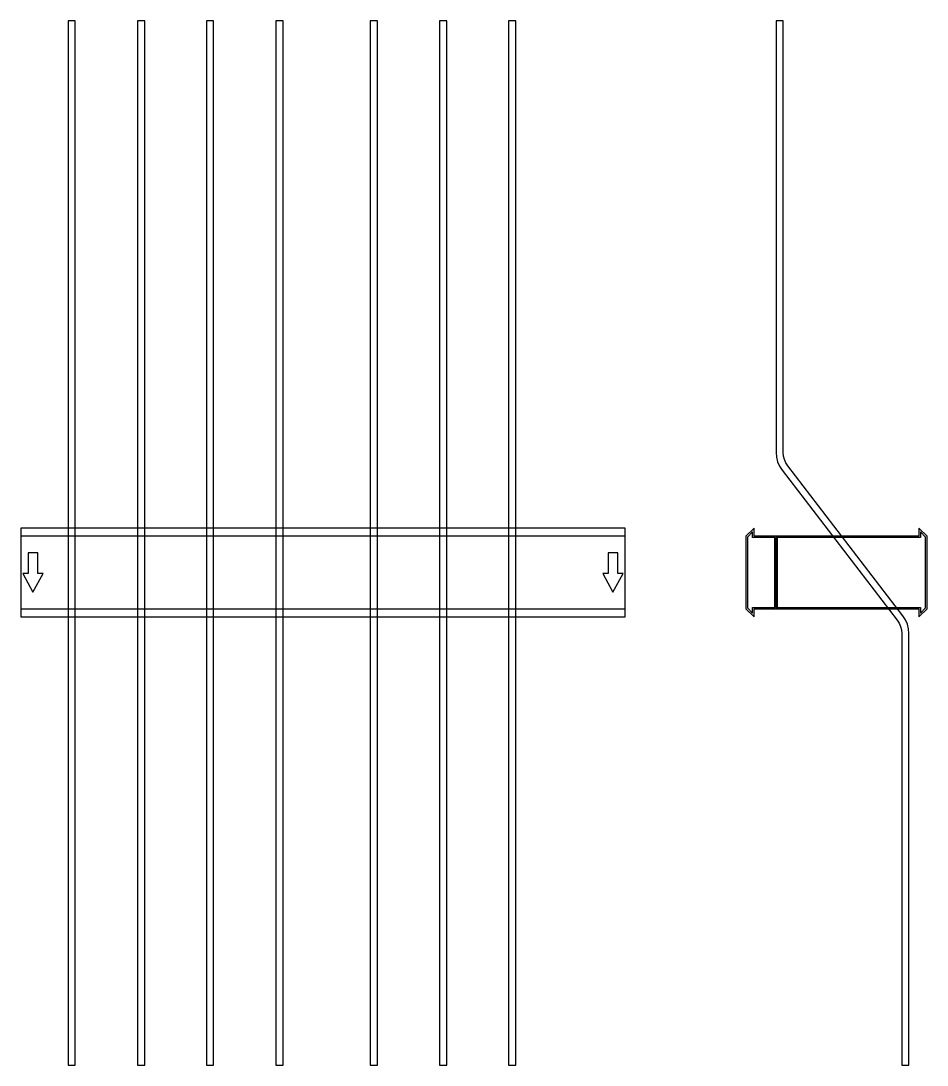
# Model space of a CAD drawing. Extents: x 0 to 1500, y -815 to 913.
import ezdxf

# ---------------------------------------------------------------- set-up
doc = ezdxf.new("R2010")
doc.units = 0
doc.layers.add('Halfen', color=7, linetype='CONTINUOUS')

msp = doc.modelspace()

# ---------------------------------------------------------------- linework, layer by layer
at = {"layer": 'Halfen', "color": 7}
for points in [[(90, -815.455), (90, 913.129), (78, 913.129), (78, -815.455)], [(205, -815.455), (205, 913.129), (193, 913.129), (193, -815.455)], [(319, -815.455), (319, 913.129), (307, 913.129), (307, -815.455)], [(434, -815.455), (434, 913.129), (422, 913.129), (422, -815.455)], [(590, -815.455), (590, 913.129), (578, 913.129), (578, -815.455)], [(705, -815.455), (705, 913.129), (693, 913.129), (693, -815.455)], [(819, -815.455), (819, 913.129), (807, 913.129), (807, -815.455)], [(1470, -815.455), (1470, -100.956), (1469.359, -93.137), (1467.453, -85.527), (1464.332, -78.329), (1460.081, -71.735), (1269.439, 176.714), (1266.251, 181.659), (1263.911, 187.057), (1262.481, 192.765), (1262, 198.629), (1262, 252.129), (1262, 913.129), (1250, 913.129), (1250, 252.129), (1250, 198.629), (1250.641, 190.81), (1252.547, 183.2), (1255.668, 176.002), (1259.919, 169.409), (1450.561, -79.04), (1453.749, -83.986), (1456.089, -89.384), (1457.519, -95.092), (1458, -100.956), (1458, -815.455)], [(0, -73.5), (1000, -73.5), (1000, 73.5), (0, 73.5)], [(1250, -60), (1250, 60), (1213.5, 60), (1213.5, 73.5), (1200, 60), (1200, -60), (1213.5, -73.5), (1213.5, -60)], [(1500, -60), (1500, 60), (1486.5, 73.5), (1486.5, 60), (1250, 60), (1250, -60), (1486.5, -60), (1486.5, -73.5)], [(0, -60), (1000, -60), (1000, 60), (0, 60)], [(1248, -58), (1248, 58), (1211, 58), (1211, 67.25), (1202.5, 58.75), (1202.5, -58.75), (1211, -67.25), (1211, -58)], [(1497.5, -58.75), (1497.5, 58.75), (1489, 67.25), (1489, 58), (1252, 58), (1252, -58), (1489, -58), (1489, -67.25)], [(20, -32.5), (37, -1.5), (28, -1.5), (28, 32.5), (12, 32.5), (12, -1.5), (3, -1.5)], [(980, -32.5), (997, -1.5), (988, -1.5), (988, 32.5), (972, 32.5), (972, -1.5), (963, -1.5)]]:
    msp.add_lwpolyline(points, close=True, dxfattribs=at)

doc.saveas('drawing.dxf')
